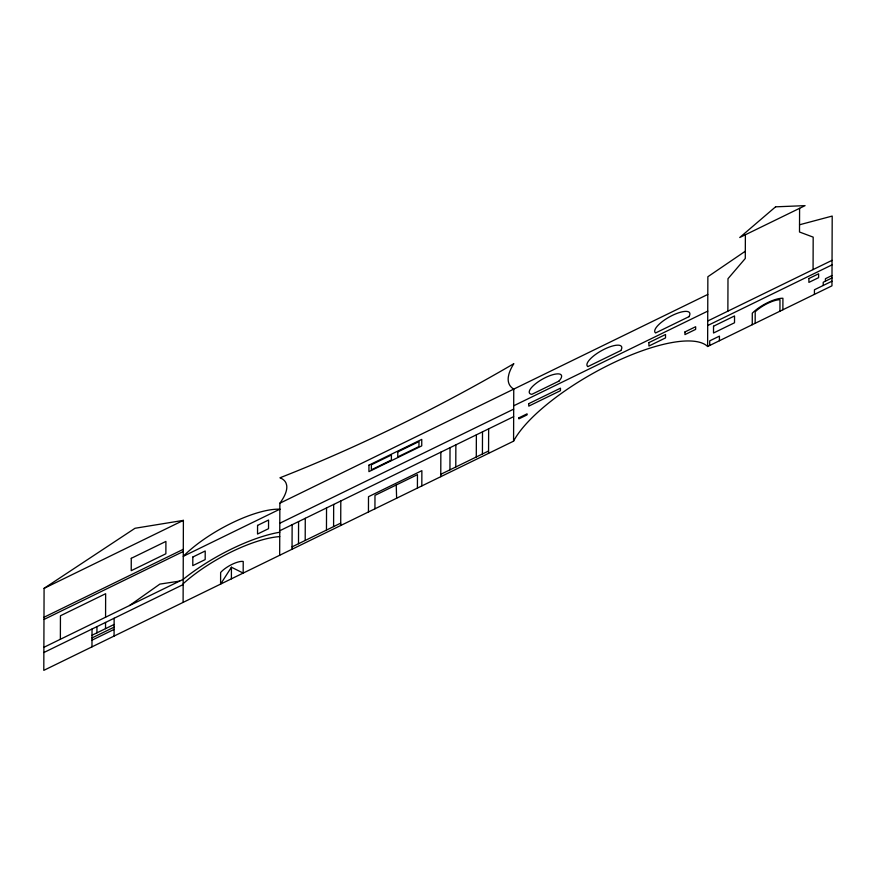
<?xml version="1.0" encoding="UTF-8"?>
<svg xmlns="http://www.w3.org/2000/svg" width="876" height="876" viewBox="0 0 876 876"><rect width="100%" height="100%" fill="white"/><g stroke="black" fill="none" stroke-linecap="round" stroke-linejoin="round"><path stroke-width="1.31" d="M183.106 602.392L183.391 520.377L135.013 528.272L44.085 588.343L43.8 670.359L513.577 441.165A113.738 36.058 -29.3 0 1 610.703 364.098A113.738 36.058 -29.3 0 1 707.622 346.491L831.959 285.828L832.2 216.065L799.536 224.771M60.367 639.283L60.444 615.762L105.646 593.709L105.569 617.23M91.969 646.86L92.035 629.034M96.929 632.833L96.951 626.636M105.525 628.639L105.547 622.442M114.077 636.075L114.143 618.248M231.395 578.839L231.428 567.221L243.178 573.079L243.221 561.461A14.936 4.73 -29.3 0 0 220.632 572.488L220.588 584.106L231.428 567.221M279.674 555.274L279.86 503.229A84.731 26.86 -29.3 0 0 286.616 485.052L286.047 483.169A84.731 26.86 -29.3 0 0 279.948 477.792A570.517 180.861 -29.3 0 0 513.84 363.682A102.207 32.401 -29.3 0 0 508.814 374.523L508.332 376.899A102.207 32.401 -29.3 0 0 513.752 389.108L513.577 441.165M292.047 549.241L292.135 524.724M298.497 543.722L298.574 521.581M305.198 540.459L305.275 518.307M326.463 530.079L326.54 507.938M333.592 526.607L333.668 504.456M340.709 525.501L340.797 500.984M368.446 511.967L368.5 496.703L421.871 470.664L421.816 485.928M374.939 508.803L374.983 495.356L417.458 474.639L417.414 488.074M440.77 476.686L440.847 452.169M449.946 469.832L450.023 447.691M455.783 466.996L455.859 444.844M476.292 456.987L476.369 434.835M482.424 453.987L482.501 431.846M488.556 453.363L488.644 428.846M707.622 346.491L707.863 276.728L745.312 251.226M709.691 345.472L709.713 340.863L719.426 336.121L719.415 340.731M727.868 311.166L727.989 278.699L745.29 258.464L745.377 234.768M752.254 324.711L752.287 313.203A21.659 6.866 -29.3 0 1 782.914 298.267L782.881 309.765M755.156 323.288L755.2 311.79A18.265 5.793 -29.3 0 1 779.979 299.701L779.947 311.199M799.591 208.324L799.503 232.009L813.18 237.133L813.07 269.6M814.428 294.38L814.439 289.77L831.97 281.207M823.21 285.488L823.221 282.247L831.981 277.966M825.411 281.174L825.422 278.721L831.992 275.513M129.517 605.535L159.881 584.095L179.569 581.117M44.085 588.343L183.391 520.377M43.986 617.262L183.292 549.307M279.86 503.229L707.775 294.445M43.975 619.463L183.281 551.497M689.237 316.543L655.587 332.957A19.874 6.296 -29.3 0 1 672.308 315.426A19.874 6.296 -29.3 0 1 688.963 316.674M513.697 405.796L707.742 311.122M279.794 523.246L513.686 409.125M707.709 320.999L832.047 260.336M279.762 530.757L513.654 416.647M43.877 647.32L183.183 579.354A87.972 27.89 -29.3 0 1 279.762 532.236M707.688 325.522L832.025 264.859M43.866 652.532L183.172 584.566M92.013 635.242L114.121 624.457M92.002 637.947L114.11 627.161M92.002 640.181L114.11 629.395M292.058 546.876L340.72 523.125M440.77 474.31L488.567 450.998M396.226 484.997L396.631 498.214M183.172 583.723A75.599 23.97 -29.3 0 1 279.74 536.605M131.269 558.319L131.225 570.681L165.871 553.774L165.914 541.423L131.269 558.319M192.819 557.026L192.786 565.633L205.181 559.589L205.214 550.982L192.819 557.026M257.566 525.403L257.533 534.042L268.538 528.677L268.56 520.037L257.566 525.403M368.949 465.156L368.927 471.649L421.739 445.884L421.761 439.391L368.949 465.156M371.38 464.784L371.369 469.799L391.397 460.02L391.419 455.016L371.38 464.784M397.792 451.906L397.77 456.911L418.958 446.574L418.98 441.57L397.792 451.906M518.91 417.83L518.899 418.859L527.067 414.874L527.078 413.844L518.91 417.83M528.775 403.639L528.765 406.135L560.454 390.685L560.465 388.178L528.775 403.639M648.919 342.615L648.908 346.031L665.519 337.917L665.53 334.501L648.919 342.615M684.955 331.938L684.944 334.61L695.653 329.387L695.664 326.715L684.955 331.938M713.535 326.2L713.513 333.011L734.515 322.762L734.537 315.951L713.535 326.2M808.909 278.524L808.898 282.39L818.622 277.648L818.633 273.783L808.909 278.524M775.578 206.835L739.738 237.516L805.077 205.641L775.578 206.835M279.838 509.197L183.27 556.315A68.711 21.78 -29.3 0 1 279.838 509.197M620.81 350.542L587.862 366.617A19.699 6.242 -29.3 0 1 604.363 349.185A19.699 6.242 -29.3 0 1 620.81 350.542M558.997 381.082L531.82 394.342A18.297 5.803 -29.3 0 1 534.798 384.378A18.297 5.803 -29.3 0 1 556.085 373.997A18.297 5.803 -29.3 0 1 558.997 381.082"/></g></svg>
